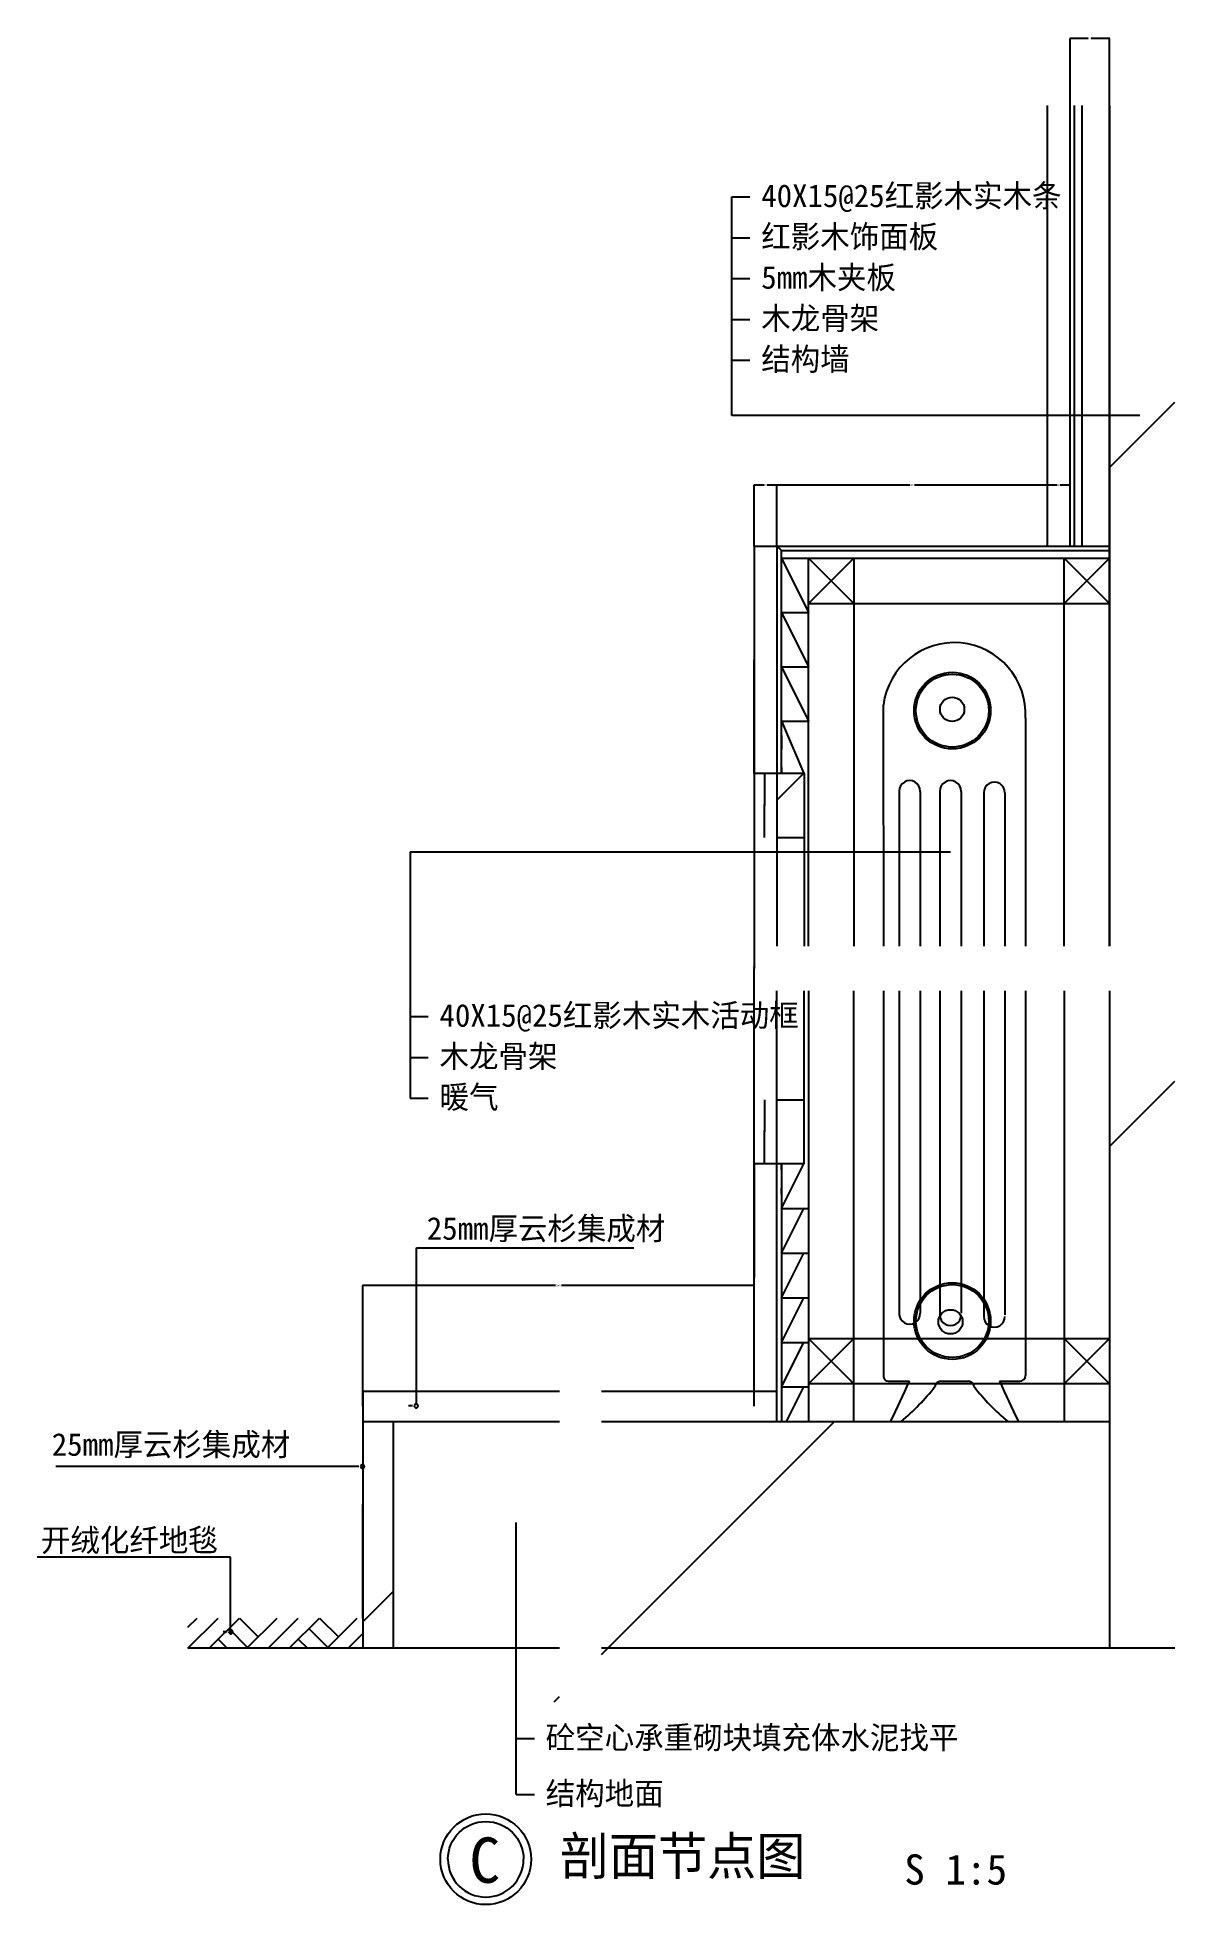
# Model space of a CAD drawing. Header units: metres. Extents: x -153806 to 153114, y -158088 to -156853.
# Drawn here: x -153806 to -153053, y -158088 to -156853 of the extents above; entities outside this region: 3.
import ezdxf

# ---------------------------------------------------------------- set-up
doc = ezdxf.new("R2010")
doc.units = ezdxf.units.M
for name, color, linetype in [('10', 8, 'Continuous'), ('17', 1, 'Continuous'), ('20', 1, 'Continuous'), ('3', 2, 'Continuous'), ('6', 1, 'Continuous'), ('8', 7, 'Continuous'), ('PUB_DIM', 7, 'Continuous'), ('PUB_HATCH', 8, 'Continuous'), ('PUB_TEXT', 7, 'Continuous'), ('填充', 8, 'Continuous')]:
    doc.layers.add(name, color=color, linetype=linetype)
doc.dimstyles.get("Standard").update_dxf_attribs({"dimtxt": 2.5, "dimasz": 2.5, "dimexe": 1.25, "dimexo": 0.625, "dimtad": 1, "dimcen": 2.5, "dimazin": 3, "dimtfac": 1, "dimtmove": 0, "dimatfit": 3})

# ---------------------------------------------------------------- blocks, each defined once
blk = doc.blocks.new('HY-4')
at = {"layer": '20'}
for points in [[(-5, 0, -1), (5, 0, -1)], [(-5, 0, 1), (5, 0, 1)]]:
    blk.add_lwpolyline(points, format="xyb", dxfattribs=at)
blk.add_circle((0, 0), 6, dxfattribs=at)
blk.add_circle((0, 0), 6, dxfattribs=at)
blk = doc.blocks.new('_DOT')
at = {"color": 0, "linetype": 'ByBlock'}
blk.add_line((-0.5, 0), (-1, 0), dxfattribs=at)
blk.add_lwpolyline([(-0.25, 0, 1), (0.25, 0, 1)], format="xyb", close=True, dxfattribs=at)
blk = doc.blocks.new('_CLOSEDFILLED')
at = {"color": 0, "linetype": 'BYBLOCK'}
blk.add_solid([(-1, 0.2), (0, 0), (-1, -0.2)], dxfattribs=at)
blk = doc.blocks.new('*D1')
for p, q in [((-153590.32, -157748.42), (-153590.32, -157823.42)), ((-153590.57, -157823.42), (-153590.82, -157823.42)), ((-153590.32, -157898.42), (-153590.32, -157823.42)), ((-153590.32, -157823.42), (-153590.32, -157823.42)), ((-153590.07, -157823.42), (-153589.82, -157823.42))]:
    blk.add_line(p, q)
at = {"layer": 'Defpoints'}
for p in [(-153590.32, -157748.42), (-153590.32, -157823.42), (-153590.32, -157898.42)]:
    blk.add_point(p, dxfattribs=at)
at = {"layer": 'PUB_DIM', "xscale": 0.25, "yscale": 0.25}
blk.add_blockref('_CLOSEDFILLED', (-153590.32, -157823.42), dxfattribs=at)
at = {"layer": 'PUB_DIM', "xscale": 0.25, "yscale": 0.25, "rotation": 180}
blk.add_blockref('_CLOSEDFILLED', (-153590.32, -157823.42), dxfattribs=at)
at = {"layer": 'PUB_DIM', "insert": (-153590.32, -157822.295), "char_height": 1, "attachment_point": 5}
blk.add_mtext('0', dxfattribs=at)
blk = doc.blocks.new('*D2')
for p, q in [((-153462.87, -157678.53), (-153590.57, -157678.53)), ((-153590.32, -157758.41), (-153590.32, -157678.53)), ((-153331.17, -157678.53), (-153458.87, -157678.53)), ((-153331.42, -157758.41), (-153331.42, -157678.53))]:
    blk.add_line(p, q)
at = {"layer": 'Defpoints'}
for p in [(-153331.42, -157678.53), (-153590.32, -157758.41), (-153331.42, -157758.41)]:
    blk.add_point(p, dxfattribs=at)
at = {"layer": 'PUB_DIM', "xscale": 0.25, "yscale": 0.25}
blk.add_blockref('_CLOSEDFILLED', (-153590.32, -157678.53), dxfattribs=at)
at = {"layer": 'PUB_DIM', "xscale": 0.25, "yscale": 0.25, "rotation": 180}
blk.add_blockref('_CLOSEDFILLED', (-153331.42, -157678.53), dxfattribs=at)
at = {"layer": 'PUB_DIM', "insert": (-153460.87, -157678.53), "char_height": 1, "attachment_point": 5}
blk.add_mtext('2800', dxfattribs=at)
blk = doc.blocks.new('*D3')
for p, q in [((-153110.42, -156853.77), (-153122.67, -156853.77)), ((-153122.42, -156898.18), (-153122.42, -156853.77)), ((-153096.17, -156853.77), (-153108.42, -156853.77)), ((-153096.42, -156898.18), (-153096.42, -156853.77))]:
    blk.add_line(p, q)
at = {"layer": 'Defpoints'}
for p in [(-153096.42, -156853.77), (-153122.42, -156898.18), (-153096.42, -156898.18)]:
    blk.add_point(p, dxfattribs=at)
at = {"layer": 'PUB_DIM', "xscale": 0.25, "yscale": 0.25}
blk.add_blockref('_CLOSEDFILLED', (-153122.42, -156853.77), dxfattribs=at)
at = {"layer": 'PUB_DIM', "xscale": 0.25, "yscale": 0.25, "rotation": 180}
blk.add_blockref('_CLOSEDFILLED', (-153096.42, -156853.77), dxfattribs=at)
at = {"layer": 'PUB_DIM', "insert": (-153109.42, -156853.77), "char_height": 1, "attachment_point": 5}
blk.add_mtext('26', dxfattribs=at)
blk = doc.blocks.new('*D4')
for p, q in [((-153324.92, -157149.23), (-153331.67, -157149.23)), ((-153331.42, -157189.47), (-153331.42, -157149.23)), ((-153316.17, -157149.23), (-153322.92, -157149.23)), ((-153316.42, -157189.47), (-153316.42, -157149.23))]:
    blk.add_line(p, q)
at = {"layer": 'Defpoints'}
for p in [(-153316.42, -157149.23), (-153331.42, -157189.47), (-153316.42, -157189.47)]:
    blk.add_point(p, dxfattribs=at)
at = {"layer": 'PUB_DIM', "xscale": 0.25, "yscale": 0.25}
blk.add_blockref('_CLOSEDFILLED', (-153331.42, -157149.23), dxfattribs=at)
at = {"layer": 'PUB_DIM', "xscale": 0.25, "yscale": 0.25, "rotation": 180}
blk.add_blockref('_CLOSEDFILLED', (-153316.42, -157149.23), dxfattribs=at)
at = {"layer": 'PUB_DIM', "insert": (-153323.92, -157149.23), "char_height": 1, "attachment_point": 5}
blk.add_mtext('15', dxfattribs=at)
blk = doc.blocks.new('*D5')
for p, q in [((-153228.42, -157149.23), (-153316.67, -157149.23)), ((-153316.42, -157189.47), (-153316.42, -157149.23)), ((-153137.17, -157149.23), (-153225.42, -157149.23)), ((-153137.42, -157189.47), (-153137.42, -157149.23))]:
    blk.add_line(p, q)
at = {"layer": 'Defpoints'}
for p in [(-153137.42, -157149.23), (-153316.42, -157189.47), (-153137.42, -157189.47)]:
    blk.add_point(p, dxfattribs=at)
at = {"layer": 'PUB_DIM', "xscale": 0.25, "yscale": 0.25}
blk.add_blockref('_CLOSEDFILLED', (-153316.42, -157149.23), dxfattribs=at)
at = {"layer": 'PUB_DIM', "xscale": 0.25, "yscale": 0.25, "rotation": 180}
blk.add_blockref('_CLOSEDFILLED', (-153137.42, -157149.23), dxfattribs=at)
at = {"layer": 'PUB_DIM', "insert": (-153226.92, -157149.23), "char_height": 1, "attachment_point": 5}
blk.add_mtext('200', dxfattribs=at)
blk = doc.blocks.new('*D6')
for p, q in [((-153130.92, -157149.23), (-153137.67, -157149.23)), ((-153137.42, -157189.47), (-153137.42, -157149.23)), ((-153122.17, -157149.23), (-153128.92, -157149.23)), ((-153122.42, -157189.47), (-153122.42, -157149.23))]:
    blk.add_line(p, q)
at = {"layer": 'Defpoints'}
for p in [(-153122.42, -157149.23), (-153137.42, -157189.47), (-153122.42, -157189.47)]:
    blk.add_point(p, dxfattribs=at)
at = {"layer": 'PUB_DIM', "xscale": 0.25, "yscale": 0.25}
blk.add_blockref('_CLOSEDFILLED', (-153137.42, -157149.23), dxfattribs=at)
at = {"layer": 'PUB_DIM', "xscale": 0.25, "yscale": 0.25, "rotation": 180}
blk.add_blockref('_CLOSEDFILLED', (-153122.42, -157149.23), dxfattribs=at)
at = {"layer": 'PUB_DIM', "insert": (-153129.92, -157149.23), "char_height": 1, "attachment_point": 5}
blk.add_mtext('15', dxfattribs=at)
blk = doc.blocks.new('*D7')
for p, q in [((-153331.42, -157189.51), (-153331.42, -157264.69)), ((-153331.67, -157264.69), (-153331.92, -157264.69)), ((-153331.42, -157339.87), (-153331.42, -157264.69)), ((-153331.42, -157264.69), (-153331.42, -157264.69)), ((-153331.17, -157264.69), (-153330.92, -157264.69))]:
    blk.add_line(p, q)
at = {"layer": 'Defpoints'}
for p in [(-153331.42, -157189.51), (-153331.42, -157264.69), (-153331.42, -157339.87)]:
    blk.add_point(p, dxfattribs=at)
at = {"layer": 'PUB_DIM', "xscale": 0.25, "yscale": 0.25}
blk.add_blockref('_CLOSEDFILLED', (-153331.42, -157264.69), dxfattribs=at)
at = {"layer": 'PUB_DIM', "xscale": 0.25, "yscale": 0.25, "rotation": 180}
blk.add_blockref('_CLOSEDFILLED', (-153331.42, -157264.69), dxfattribs=at)
at = {"layer": 'PUB_DIM', "insert": (-153331.42, -157263.565), "char_height": 1, "attachment_point": 5}
blk.add_mtext('0', dxfattribs=at)
blk = doc.blocks.new('*D8')
for p, q in [((-153331.42, -157339.87), (-153331.42, -157468.96)), ((-153331.67, -157468.96), (-153331.92, -157468.96)), ((-153331.42, -157598.06), (-153331.42, -157468.96)), ((-153331.42, -157468.96), (-153331.42, -157468.96)), ((-153331.17, -157468.96), (-153330.92, -157468.96))]:
    blk.add_line(p, q)
at = {"layer": 'Defpoints'}
for p in [(-153331.42, -157339.87), (-153331.42, -157468.96), (-153331.42, -157598.06)]:
    blk.add_point(p, dxfattribs=at)
at = {"layer": 'PUB_DIM', "xscale": 0.25, "yscale": 0.25}
blk.add_blockref('_CLOSEDFILLED', (-153331.42, -157468.96), dxfattribs=at)
at = {"layer": 'PUB_DIM', "xscale": 0.25, "yscale": 0.25, "rotation": 180}
blk.add_blockref('_CLOSEDFILLED', (-153331.42, -157468.96), dxfattribs=at)
at = {"layer": 'PUB_DIM', "insert": (-153331.42, -157467.835), "char_height": 1, "attachment_point": 5}
blk.add_mtext('500', dxfattribs=at)
blk = doc.blocks.new('*D9')
for p, q in [((-153331.42, -157598.06), (-153331.42, -157673.24)), ((-153331.67, -157673.24), (-153331.92, -157673.24)), ((-153331.42, -157748.42), (-153331.42, -157673.24)), ((-153331.42, -157673.24), (-153331.42, -157673.24)), ((-153331.17, -157673.24), (-153330.92, -157673.24))]:
    blk.add_line(p, q)
at = {"layer": 'Defpoints'}
for p in [(-153331.42, -157598.06), (-153331.42, -157673.24), (-153331.42, -157748.42)]:
    blk.add_point(p, dxfattribs=at)
at = {"layer": 'PUB_DIM', "xscale": 0.25, "yscale": 0.25}
blk.add_blockref('_CLOSEDFILLED', (-153331.42, -157673.24), dxfattribs=at)
at = {"layer": 'PUB_DIM', "xscale": 0.25, "yscale": 0.25, "rotation": 180}
blk.add_blockref('_CLOSEDFILLED', (-153331.42, -157673.24), dxfattribs=at)
at = {"layer": 'PUB_DIM', "insert": (-153331.42, -157672.115), "char_height": 1, "attachment_point": 5}
blk.add_mtext('0', dxfattribs=at)
blk = doc.blocks.new('*D10')
for p, q in [((-153324.7, -157339.87), (-153324.7, -157361.06)), ((-153324.95, -157361.06), (-153325.2, -157361.06)), ((-153324.7, -157382.26), (-153324.7, -157361.06)), ((-153324.7, -157361.06), (-153324.7, -157361.06)), ((-153324.45, -157361.06), (-153324.2, -157361.06))]:
    blk.add_line(p, q)
at = {"layer": 'Defpoints'}
for p in [(-153324.7, -157339.87), (-153324.7, -157361.06), (-153324.7, -157382.26)]:
    blk.add_point(p, dxfattribs=at)
at = {"layer": 'PUB_DIM', "xscale": 0.25, "yscale": 0.25}
blk.add_blockref('_CLOSEDFILLED', (-153324.7, -157361.06), dxfattribs=at)
at = {"layer": 'PUB_DIM', "xscale": 0.25, "yscale": 0.25, "rotation": 180}
blk.add_blockref('_CLOSEDFILLED', (-153324.7, -157361.06), dxfattribs=at)
at = {"layer": 'PUB_DIM', "insert": (-153324.7, -157359.935), "char_height": 1, "attachment_point": 5}
blk.add_mtext('40', dxfattribs=at)
blk = doc.blocks.new('*D11')
for p, q in [((-153324.7, -157555.67), (-153324.7, -157576.86)), ((-153324.95, -157576.86), (-153325.2, -157576.86)), ((-153324.7, -157598.06), (-153324.7, -157576.86)), ((-153324.7, -157576.86), (-153324.7, -157576.86)), ((-153324.45, -157576.86), (-153324.2, -157576.86))]:
    blk.add_line(p, q)
at = {"layer": 'Defpoints'}
for p in [(-153324.7, -157555.67), (-153324.7, -157576.86), (-153324.7, -157598.06)]:
    blk.add_point(p, dxfattribs=at)
at = {"layer": 'PUB_DIM', "xscale": 0.25, "yscale": 0.25}
blk.add_blockref('_CLOSEDFILLED', (-153324.7, -157576.86), dxfattribs=at)
at = {"layer": 'PUB_DIM', "xscale": 0.25, "yscale": 0.25, "rotation": 180}
blk.add_blockref('_CLOSEDFILLED', (-153324.7, -157576.86), dxfattribs=at)
at = {"layer": 'PUB_DIM', "insert": (-153324.7, -157575.735), "char_height": 1, "attachment_point": 5}
blk.add_mtext('40', dxfattribs=at)
blk = doc.blocks.new('A$C02846B93')
at = {"layer": '6'}
for p, q in [((18, 0), (0, 30)), ((18, 30), (0, 0))]:
    blk.add_line(p, q, dxfattribs=at)
blk.add_lwpolyline([(0, 30), (18, 30), (18, 0), (0, 0)], close=True, dxfattribs=at)

msp = doc.modelspace()

# ---------------------------------------------------------------- hatches: boundary and pattern name
at = {"layer": '填充'}
h = msp.add_hatch(dxfattribs=at)
h.set_pattern_fill('ANSI31', scale=100)
h.paths.add_polyline_path([(-153096.42, -157159.46), (-153096.4, -157159.46), (-153096.4, -157189.5), (-153096.42, -157189.5), (-153096.42, -157197.46), (-153096.42, -157197.46), (-153096.42, -157454.16), (-153053.24, -157454.16), (-153053.24, -156898.18), (-153096.42, -156898.18)])
h.paths.add_polyline_path([(-153053.24, -157483.76), (-153096.42, -157483.76), (-153096.42, -157918.42), (-153053.24, -157918.42)])
h = msp.add_hatch(dxfattribs=at)
h.set_pattern_fill('ANSI34', scale=10)
h.paths.add_polyline_path([(-153298.42, -157339.87), (-153313.42, -157339.87), (-153316.42, -157339.87), (-153316.42, -157382.26), (-153298.42, -157382.26)])
h = msp.add_hatch(dxfattribs=at)
h.set_pattern_fill('ANSI34', scale=10)
h.paths.add_polyline_path([(-153298.42, -157598.06), (-153313.42, -157598.06), (-153316.42, -157598.06), (-153316.42, -157555.67), (-153298.42, -157555.67)])
h = msp.add_hatch(dxfattribs=at)
h.set_pattern_fill('ANSI34', scale=40)
h.paths.add_polyline_path([(-153432.43, -157748.42), (-153432.43, -157768.42), (-153316.42, -157768.42), (-153316.42, -157748.42)])
h.paths.add_polyline_path([(-153554.88, -157748.42), (-153554.88, -157768.42), (-153460.2, -157768.42), (-153460.2, -157748.42)])
h.paths.add_polyline_path([(-153554.88, -157768.42), (-153554.88, -157748.42), (-153577.17, -157748.42), (-153577.17, -157753.4, -0.56), (-153575.34, -157754.51, -1), (-153577.84, -157754.51, -0.28), (-153577.17, -157753.4), (-153577.17, -157748.42), (-153590.32, -157748.42), (-153590.32, -157768.42)])
h = msp.add_hatch(dxfattribs=at)
h.set_pattern_fill('ANSI34', scale=40)
h.paths.add_polyline_path([(-153590.32, -157918.42), (-153570.32, -157918.42), (-153570.32, -157768.42), (-153590.32, -157768.42)])
h = msp.add_hatch(dxfattribs=at)
h.set_pattern_fill('ANSI31', scale=200)
h.paths.add_polyline_path([(-153096.42, -157918.42), (-153096.42, -157768.42), (-153432.43, -157768.42), (-153432.43, -157918.42)])
h.paths.add_polyline_path([(-153460.2, -157768.42), (-153570.32, -157768.42), (-153570.32, -157918.42), (-153460.2, -157918.42)])
h = msp.add_hatch(dxfattribs=at)
h.set_pattern_fill('AN31C', scale=100)
h.set_pattern_definition([(45, (0, 0), (-224.5064, 224.5064), [])])
h.paths.add_polyline_path([(-153432.43, -157918.42), (-153432.43, -157953.92), (-153053.24, -157953.92), (-153053.24, -157918.42)])
h.paths.add_polyline_path([(-153706.01, -157918.42), (-153706.01, -157953.92), (-153460.2, -157953.92), (-153460.2, -157918.42)])

# ---------------------------------------------------------------- linework, layer by layer
at = {"layer": '10'}
for p, q in [((-153245.98, -157294.62), (-153245.94, -157454.16)), ((-153151.94, -157303.33), (-153151.94, -157454.16)), ((-153235.55, -157351.56), (-153235.55, -157454.16)), ((-153221.58, -157351.76), (-153221.58, -157454.16)), ((-153208.56, -157351.56), (-153208.56, -157454.16)), ((-153194.59, -157351.76), (-153194.59, -157454.16)), ((-153179.5, -157352.6), (-153179.5, -157454.16)), ((-153165.53, -157352.8), (-153165.53, -157454.16)), ((-153245.93, -157483.76), (-153245.86, -157738.07)), ((-153235.55, -157483.76), (-153235.55, -157698.09)), ((-153221.58, -157483.76), (-153221.58, -157696.91)), ((-153208.56, -157483.76), (-153208.56, -157698.09)), ((-153194.59, -157483.76), (-153194.59, -157696.91)), ((-153179.5, -157483.76), (-153179.5, -157699.13)), ((-153165.53, -157483.76), (-153165.53, -157697.95)), ((-153151.94, -157483.76), (-153151.94, -157738.06)), ((-153242.08, -157741.84), (-153228.76, -157741.84)), ((-153208.06, -157741.84), (-153189.74, -157741.84)), ((-153169.04, -157741.84), (-153155.72, -157741.84))]:
    msp.add_line(p, q, dxfattribs=at)
for centre, radius in [((-153200.32, -157298.35), 25.35), ((-153200.32, -157298.35), 24.09), ((-153200.43, -157297.46), 8.03), ((-153200.32, -157702.05), 25.35), ((-153200.32, -157702.05), 24.09), ((-153201.53, -157702.54), 8.03)]:
    msp.add_circle(centre, radius, dxfattribs=at)
for centre, radius, start, end in [((-153199.11, -157300.65), 47.25, 356.74, 172.68), ((-153228.56, -157351.62), 6.99, 358.79, 180.42), ((-153201.58, -157351.62), 6.99, 358.79, 180.42), ((-153172.52, -157352.65), 6.99, 358.79, 180.42), ((-153228.56, -157697.06), 6.99, 179.58, 1.21), ((-153201.58, -157698.04), 6.99, 179.58, 1.21), ((-153172.52, -157699.07), 6.99, 179.58, 1.21), ((-153242.32, -157738.3), 3.55, 176.19, 273.82), ((-153155.72, -157738.06), 3.78, 270, 0), ((-153716.31, -157529.53), 531.77, 333.31, 336.47), ((-153325.41, -157657.48), 143.6, 309.42, 322.27), ((-153208.06, -157745.62), 3.78, 90, 175.84), ((-153189.74, -157745.62), 3.78, 4.16, 90), ((-153072.4, -157657.48), 143.6, 217.73, 230.58), ((-152681.49, -157529.53), 531.77, 203.53, 206.69)]:
    msp.add_arc(centre, radius, start, end, dxfattribs=at)
at = {"layer": '17'}
for p, q in [((-153313.42, -157314.87), (-153313.42, -157323.87)), ((-153313.42, -157339.87), (-153331.42, -157339.87)), ((-153313.42, -157335.87), (-153313.42, -157339.87)), ((-153309.17, -157339.87), (-153309.17, -157339.87)), ((-153313.42, -157598.06), (-153331.42, -157598.06)), ((-153313.42, -157602.06), (-153313.42, -157598.06)), ((-153309.17, -157598.06), (-153309.17, -157598.06)), ((-153313.42, -157618.06), (-153313.42, -157614.06))]:
    msp.add_line(p, q, dxfattribs=at)
at = {"layer": '20'}
for p, q in [((-153137.42, -157189.47), (-153137.42, -156898.18)), ((-153119.42, -157189.5), (-153119.42, -156898.18)), ((-153114.42, -157189.46), (-153114.42, -156898.18))]:
    msp.add_line(p, q, dxfattribs=at)
at = {"layer": '3'}
for p, q in [((-153122.42, -157189.5), (-153122.42, -156898.18)), ((-153096.42, -157197.46), (-153096.42, -156898.18)), ((-153096.42, -156898.18), (-153096.42, -157454.16)), ((-153316.42, -157189.5), (-153096.42, -157189.5)), ((-153313.42, -157192.5), (-153316.42, -157189.5)), ((-153316.42, -157189.5), (-153316.42, -157339.87)), ((-153096.42, -157454.16), (-153096.42, -157197.46)), ((-153316.42, -157339.87), (-153316.42, -157454.16)), ((-153298.42, -157339.87), (-153316.29, -157339.87)), ((-153298.42, -157339.87), (-153298.42, -157454.16)), ((-153316.42, -157598.06), (-153316.42, -157483.76)), ((-153298.42, -157598.06), (-153298.42, -157483.76)), ((-153096.42, -157483.76), (-153096.42, -157918.42)), ((-153316.42, -157768.42), (-153316.42, -157598.06)), ((-153298.42, -157598.06), (-153316.29, -157598.06)), ((-153590.32, -157748.42), (-153590.32, -157918.42)), ((-153590.32, -157748.42), (-153460.2, -157748.42)), ((-153432.43, -157748.42), (-153316.42, -157748.42))]:
    msp.add_line(p, q, dxfattribs=at)
at = {"layer": '6'}
for p, q in [((-153331.42, -157189.5), (-153316.42, -157189.5)), ((-153331.42, -157189.5), (-153331.42, -157454.16)), ((-153313.42, -157192.5), (-153096.42, -157192.46)), ((-153313.42, -157339.87), (-153313.42, -157192.5)), ((-153313.42, -157197.5), (-153096.42, -157197.46)), ((-153295.42, -157227.46), (-153265.42, -157197.46)), ((-153295.42, -157339.87), (-153295.42, -157197.5)), ((-153265.42, -157227.46), (-153295.42, -157197.5)), ((-153265.46, -157197.5), (-153265.46, -157227.46)), ((-153126.42, -157227.46), (-153096.42, -157197.46)), ((-153096.42, -157227.46), (-153126.42, -157197.46)), ((-153126.42, -157454.16), (-153126.42, -157197.46)), ((-153295.42, -157227.46), (-153096.42, -157227.46)), ((-153265.46, -157227.42), (-153265.46, -157454.16)), ((-153295.42, -157454.16), (-153295.42, -157339.87)), ((-153331.42, -157748.42), (-153331.42, -157483.76)), ((-153295.42, -157483.76), (-153295.42, -157598.06)), ((-153265.46, -157730.51), (-153265.46, -157483.76)), ((-153126.42, -157483.76), (-153126.42, -157768.42)), ((-153313.42, -157598.06), (-153313.42, -157768.42)), ((-153295.42, -157598.06), (-153295.42, -157768.42)), ((-153295.42, -157713.63), (-153265.42, -157743.63)), ((-153265.42, -157713.63), (-153295.42, -157743.58)), ((-153295.42, -157713.63), (-153096.42, -157713.63)), ((-153126.42, -157713.63), (-153096.42, -157743.63)), ((-153096.42, -157713.63), (-153126.42, -157743.63)), ((-153265.46, -157768.42), (-153265.46, -157730.47)), ((-153096.42, -157743.63), (-153295.42, -157743.63)), ((-153590.32, -157768.42), (-153460.2, -157768.42)), ((-153570.32, -157768.42), (-153570.32, -157918.42)), ((-153432.43, -157768.42), (-153096.42, -157768.42)), ((-153331.42, -157768.42), (-153316.42, -157768.42)), ((-153460.2, -157918.42), (-153706.01, -157918.42)), ((-153053.24, -157918.42), (-153432.43, -157918.42))]:
    msp.add_line(p, q, dxfattribs=at)
at = {"layer": 'PUB_HATCH'}
for p, q in [((-153313.42, -157197.5), (-153295.42, -157233.45)), ((-153313.42, -157233.45), (-153295.42, -157233.45)), ((-153313.42, -157233.45), (-153295.42, -157269.4)), ((-153313.42, -157269.4), (-153295.42, -157269.4)), ((-153313.42, -157269.4), (-153295.42, -157305.35)), ((-153313.42, -157305.35), (-153295.42, -157305.35)), ((-153313.42, -157305.35), (-153298.65, -157339.87)), ((-153316.42, -157382.26), (-153298.42, -157382.26)), ((-153316.42, -157555.67), (-153298.42, -157555.67)), ((-153313.42, -157627.57), (-153298.65, -157598.06)), ((-153313.42, -157627.57), (-153295.42, -157627.57)), ((-153313.42, -157657.08), (-153298.65, -157627.57)), ((-153313.42, -157657.08), (-153295.42, -157657.08)), ((-153313.42, -157686.6), (-153298.65, -157657.08)), ((-153313.42, -157686.6), (-153295.42, -157686.6)), ((-153313.42, -157716.11), (-153298.65, -157686.6)), ((-153313.42, -157716.11), (-153295.42, -157716.11)), ((-153313.42, -157745.62), (-153298.65, -157716.11)), ((-153313.42, -157745.62), (-153295.42, -157745.62)), ((-153310.06, -157768.42), (-153298.65, -157745.62)), ((-153706.01, -157904.42), (-153700.01, -157898.42)), ((-153706.01, -157918.42), (-153686.01, -157898.42)), ((-153692.01, -157918.42), (-153672.01, -157898.42)), ((-153672.01, -157898.42), (-153659.51, -157910.92)), ((-153667.01, -157918.42), (-153647.01, -157898.42)), ((-153653.01, -157918.42), (-153633.01, -157898.42)), ((-153639.01, -157918.42), (-153619.01, -157898.42)), ((-153619.01, -157898.42), (-153606.51, -157910.92)), ((-153614.01, -157918.42), (-153594.01, -157898.42)), ((-153679.01, -157905.42), (-153666.51, -157917.92)), ((-153626.01, -157905.42), (-153613.51, -157917.92)), ((-153600.01, -157918.42), (-153590.32, -157908.73)), ((-153686.01, -157912.42), (-153680.01, -157918.42)), ((-153633.01, -157912.42), (-153627.01, -157918.42))]:
    msp.add_line(p, q, dxfattribs=at)
at = {"layer": 'PUB_TEXT'}
for p, q in [((-153346.24, -156958.62), (-153334.24, -156958.62)), ((-153346.24, -157103.16), (-153346.24, -156958.62)), ((-153346.24, -156985.62), (-153334.24, -156985.62)), ((-153346.24, -157012.62), (-153334.24, -157012.62)), ((-153346.24, -157039.62), (-153334.24, -157039.62)), ((-153346.24, -157066.62), (-153334.24, -157066.62)), ((-153076.35, -157103.16), (-153346.24, -157103.16)), ((-153559.08, -157391.72), (-153201.64, -157391.72)), ((-153559.08, -157391.72), (-153559.08, -157554.65)), ((-153559.08, -157500.65), (-153547.08, -157500.65)), ((-153559.08, -157527.65), (-153547.08, -157527.65)), ((-153559.08, -157554.65), (-153547.08, -157554.65)), ((-153554.88, -157653.52), (-153411.11, -157653.52)), ((-153554.88, -157757.45), (-153554.88, -157653.52)), ((-153595.52, -157798.21), (-153793.37, -157798.21)), ((-153488.83, -158015.04), (-153488.83, -157835.21)), ((-153677.93, -157858.19), (-153805.66, -157858.19)), ((-153677.93, -157908.42), (-153677.93, -157858.19)), ((-153488.83, -157978.07), (-153476.83, -157978.07)), ((-153488.83, -158015.04), (-153476.83, -158015.04))]:
    msp.add_line(p, q, dxfattribs=at)

# ---------------------------------------------------------------- block references
at = {"layer": '3', "zscale": -1}
for p in [(153096.42, -156957.67), (153096.42, -157070.87), (153096.4, -157189.46)]:
    msp.add_blockref('A$C02846B93', p, dxfattribs=at)
at = {"layer": '8', "xscale": 5, "yscale": 5, "zscale": 5}
msp.add_blockref('HY-4', (-153509, -158057.96), dxfattribs=at)
at = {"layer": 'PUB_TEXT', "xscale": 5, "yscale": 5, "zscale": 5}
for p in [(-153555.01, -157758.19), (-153590.52, -157798.21), (-153677.64, -157907.64)]:
    msp.add_blockref('_DOT', p, dxfattribs=at)

# ---------------------------------------------------------------- texts
for s, height, p in [('C', 30, (-153519.88, -158073.52)), ('剖面节点图', 25, (-153460.03, -158068.31)), ('S 1:5', 20, (-153232.13, -158074.7))]:
    msp.add_text(s, height=height).set_placement(p)
at = {"layer": 'PUB_TEXT'}
for s, p in [('40X15@25红影木实木条', (-153326.74, -156965.37)), ('红影木饰面板', (-153326.74, -156992.37)), ('5mm木夹板', (-153326.74, -157019.37)), ('木龙骨架', (-153326.74, -157046.37)), ('结构墙', (-153326.74, -157073.37)), ('40X15@25红影木实木活动框', (-153539.58, -157507.4)), ('木龙骨架', (-153539.58, -157534.4)), ('暖气', (-153539.58, -157561.4)), ('25mm厚云杉集成材', (-153548.01, -157648.27)), ('25mm厚云杉集成材', (-153796.12, -157791.13)), ('开绒化纤地毯', (-153803.26, -157854.44)), ('砼空心承重砌块填充体水泥找平', (-153469.33, -157984.97)), ('结构地面', (-153469.33, -158021.93))]:
    msp.add_text(s, height=15, dxfattribs=at).set_placement(p)

# ---------------------------------------------------------------- dimensions: what is measured, and where the dimension line sits
at = {"layer": 'PUB_DIM'}
for base, p1, p2, picture, middle in [((-153096.42, -156853.77), (-153096.42, -156898.18), (-153122.42, -156898.18), '*D3', (-153109.42, -156853.77)), ((-153316.42, -157149.23), (-153316.42, -157189.47), (-153331.42, -157189.47), '*D4', (-153323.92, -157149.23)), ((-153122.42, -157149.23), (-153122.42, -157189.47), (-153137.42, -157189.47), '*D6', (-153129.92, -157149.23)), ((-153331.42, -157264.69), (-153331.42, -157189.51), (-153331.42, -157339.87), '*D7', (-153331.42, -157263.565)), ((-153331.42, -157673.24), (-153331.42, -157598.06), (-153331.42, -157748.42), '*D9', (-153331.42, -157672.115)), ((-153590.32, -157823.42), (-153590.32, -157748.42), (-153590.32, -157898.42), '*D1', (-153590.32, -157822.295))]:
    dim = msp.add_linear_dim(base=base, p1=p1, p2=p2, dimstyle='Standard', dxfattribs=at)
    dim.commit()
    dim.dimension.update_dxf_attribs({"geometry": picture, "text_midpoint": middle})
for base, p1, p2, text, picture, middle in [((-153137.42, -157149.23), (-153137.42, -157189.47), (-153316.42, -157189.47), '200', '*D5', (-153226.92, -157149.23)), ((-153331.42, -157468.96), (-153331.42, -157339.87), (-153331.42, -157598.06), '500', '*D8', (-153331.42, -157467.835)), ((-153324.7, -157361.06), (-153324.7, -157339.87), (-153324.7, -157382.26), '40', '*D10', (-153324.7, -157359.935)), ((-153324.7, -157576.86), (-153324.7, -157555.67), (-153324.7, -157598.06), '40', '*D11', (-153324.7, -157575.735)), ((-153331.42, -157678.53), (-153331.42, -157758.41), (-153590.32, -157758.41), '2800', '*D2', (-153460.87, -157678.53))]:
    dim = msp.add_linear_dim(base=base, p1=p1, p2=p2, text=text, dimstyle='Standard', dxfattribs=at)
    dim.commit()
    dim.dimension.update_dxf_attribs({"geometry": picture, "text_midpoint": middle})

doc.saveas('drawing.dxf')
